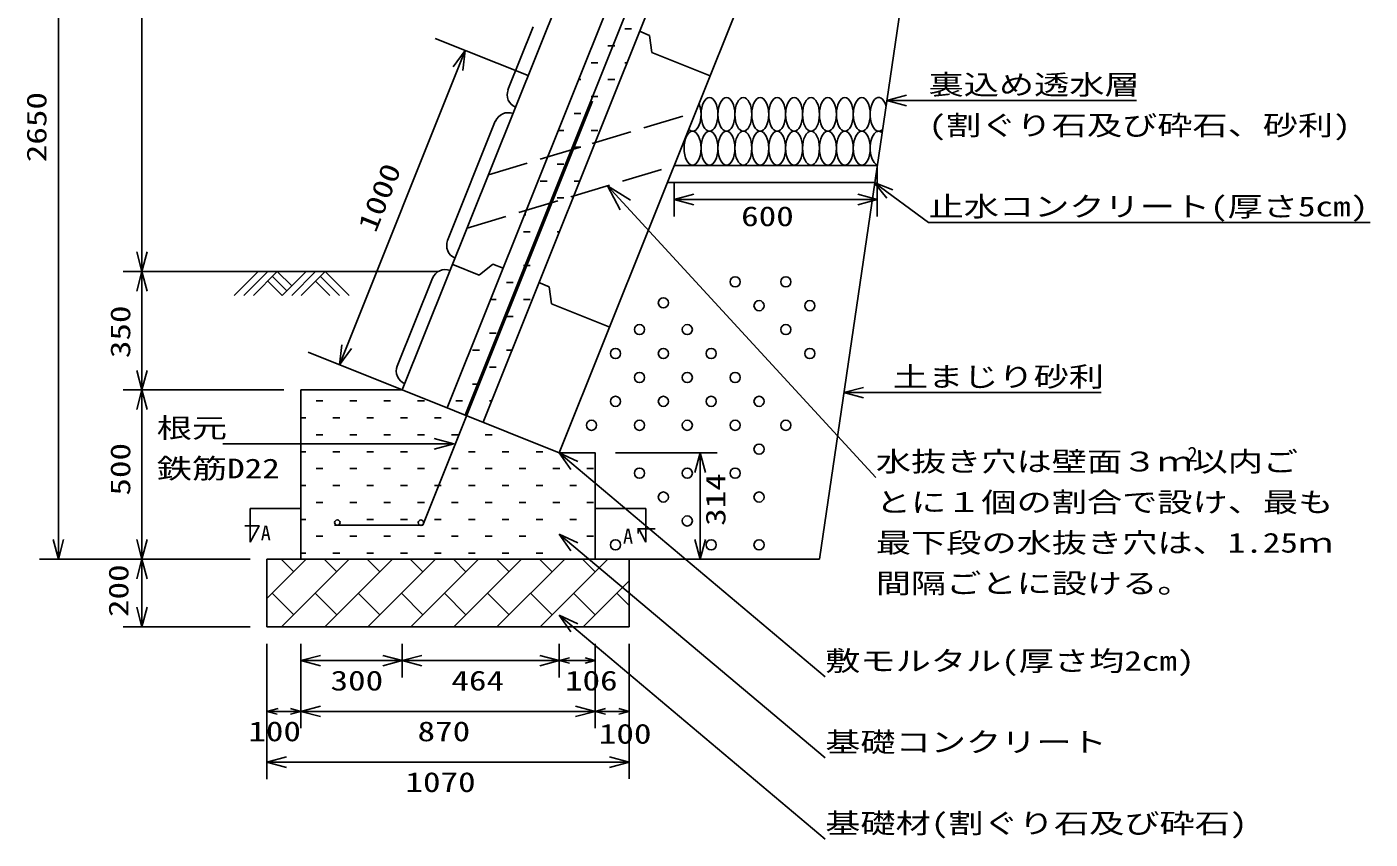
# Model space of a CAD drawing. Units: millimetres, scale not verified. Extents: x -10455 to 9401, y -7735 to 7013.
# Drawn here: x 100 to 4070, y -1555 to 846 of the extents above; entities that cross this region are included whole.
import ezdxf
from ezdxf.enums import TextEntityAlignment as Align

# ---------------------------------------------------------------- set-up
doc = ezdxf.new("R2010")
doc.units = ezdxf.units.MM
doc.header["$LTSCALE"] = 40
doc.linetypes.add('DASHED3', pattern=[4, 3, -1])
doc.layers.add('0-0', color=7, linetype='Continuous')
doc.styles.add('ＭＳ ゴシック', font='')
doc.styles.get('ＭＳ ゴシック').set_extended_font_data('MS Gothic')

msp = doc.modelspace()

# ---------------------------------------------------------------- linework, layer by layer
at = {"layer": '0-0'}
for p, q in [((193.39, 1922.59), (193.39, -727.41)), ((440.45, 1922.59), (440.45, 122.59)), ((1867.61, 840.08), (1887.61, 840.08)), ((1581.61, 702.03), (1307.37, 811.73)), ((1395.91, 776.31), (1024.13, -153.14)), ((1395.91, 776.31), (1359.97, 728.27)), ((1395.91, 776.31), (1388.81, 716.73)), ((1817.61, 790.08), (1837.61, 790.08)), ((1767.61, 740.08), (1787.61, 740.08)), ((1867.61, 740.08), (1873.63, 740.08)), ((1730.84, 690.08), (1737.61, 690.08)), ((1817.61, 690.08), (1837.61, 690.08)), ((1767.61, 640.08), (1787.61, 640.08)), ((2641.85, 628.12), (2699.8, 643.65)), ((2641.85, 628.12), (2699.8, 612.59)), ((2641.85, 628.12), (3379.93, 628.12)), ((1717.61, 590.08), (1737.61, 590.08)), ((1670.84, 540.08), (1687.61, 540.08)), ((1767.61, 540.08), (1787.61, 540.08)), ((1717.61, 490.08), (1737.61, 490.08)), ((1667.61, 440.08), (1687.61, 440.08)), ((2613.55, 435.88), (2613.55, 285.88)), ((1617.61, 390.08), (1637.61, 390.08)), ((1717.61, 390.08), (1733.63, 390.08)), ((1816.32, 376.27), (1853.38, 305.38)), ((2013.55, 385.88), (2013.55, 285.88)), ((2603.89, 385.88), (2641.51, 339.14)), ((1667.61, 340.08), (1687.61, 340.08)), ((2013.55, 335.88), (2071.5, 351.41)), ((2013.55, 335.88), (2071.5, 320.35)), ((2013.55, 335.88), (2613.55, 335.88)), ((2613.55, 335.88), (2555.59, 351.41)), ((2613.55, 335.88), (2555.59, 320.35)), ((1570.84, 290.08), (1574.97, 290.08)), ((1567.61, 240.08), (1587.61, 240.08)), ((1667.61, 240.08), (1673.63, 240.08)), ((2764.92, 268.12), (4069.93, 268.12)), ((440.45, 122.59), (424.92, 180.54)), ((440.45, 122.59), (455.98, 180.54)), ((1315.48, 122.59), (384.66, 122.59)), ((440.45, 122.59), (424.92, 64.63)), ((440.45, 122.59), (455.98, 64.63)), ((783.92, 122.59), (713.21, 51.88)), ((812.2, 122.59), (741.49, 51.88)), ((840.48, 122.59), (769.77, 51.88)), ((840.48, 122.59), (882.91, 80.16)), ((925.34, 122.59), (854.63, 51.88)), ((953.62, 122.59), (882.91, 51.88)), ((981.9, 122.59), (911.19, 51.88)), ((981.9, 122.59), (1052.61, 51.88)), ((1567.61, 140.08), (1587.61, 140.08)), ((812.2, 94.3), (854.63, 51.88)), ((826.34, 108.45), (868.77, 66.02)), ((953.62, 94.3), (996.05, 51.88)), ((967.76, 108.45), (1024.33, 51.88)), ((1517.61, 90.08), (1537.61, 90.08)), ((1470.85, 40.08), (1487.61, 40.08)), ((1567.61, 40.08), (1587.61, 40.08)), ((1517.61, -9.92), (1537.61, -9.92)), ((1467.61, -59.92), (1487.61, -59.92)), ((1209.83, -227.41), (931.29, -116)), ((1024.13, -153.14), (1031.24, -93.56)), ((1024.13, -153.14), (1060.08, -105.09)), ((1417.61, -109.92), (1437.61, -109.92)), ((1517.61, -109.92), (1533.63, -109.92)), ((440.45, -227.41), (424.92, -169.46)), ((440.45, -227.41), (455.98, -169.46)), ((1467.61, -159.92), (1487.61, -159.92)), ((859.83, -227.41), (384.66, -227.41)), ((440.45, -227.41), (424.92, -285.37)), ((440.45, -227.41), (455.98, -285.37)), ((1417.61, -209.92), (1437.61, -209.92)), ((2514.77, -235.18), (2572.72, -219.65)), ((2514.77, -235.18), (2572.72, -250.71)), ((2514.77, -235.18), (3274.61, -235.18)), ((954.97, -259.92), (974.97, -259.92)), ((1054.97, -259.92), (1074.97, -259.92)), ((1154.97, -259.92), (1174.97, -259.92)), ((1254.96, -259.92), (1274.97, -259.92)), ((1367.61, -259.92), (1387.61, -259.92)), ((1467.61, -259.92), (1473.63, -259.92)), ((909.83, -309.92), (924.97, -309.92)), ((1004.97, -309.92), (1024.97, -309.92)), ((1104.96, -309.92), (1124.97, -309.92)), ((1204.97, -309.92), (1224.97, -309.92)), ((1304.97, -309.92), (1324.97, -309.92)), ((954.97, -359.92), (974.97, -359.92)), ((1054.97, -359.92), (1074.97, -359.92)), ((1154.97, -359.92), (1174.97, -359.92)), ((1254.96, -359.92), (1274.97, -359.92)), ((1361.63, -386.43), (1303.68, -370.91)), ((1354.97, -359.92), (1374.96, -359.92)), ((1454.97, -359.92), (1474.97, -359.92)), ((909.83, -409.92), (924.97, -409.92)), ((1004.97, -409.92), (1024.97, -409.92)), ((1104.96, -409.92), (1124.97, -409.92)), ((1204.97, -409.92), (1224.97, -409.92)), ((1404.96, -409.92), (1424.97, -409.92)), ((1504.97, -409.92), (1524.97, -409.92)), ((1604.97, -409.92), (1624.97, -409.92)), ((1673.83, -413.41), (1708.16, -462.62)), ((1839.83, -413.41), (2139.83, -413.41)), ((2089.83, -413.41), (2074.3, -471.37)), ((2089.83, -413.41), (2105.36, -471.37)), ((2089.83, -727.41), (2089.83, -413.41)), ((954.97, -459.92), (974.97, -459.92)), ((1054.97, -459.92), (1074.97, -459.92)), ((1154.97, -459.92), (1174.97, -459.92)), ((1254.96, -459.92), (1274.97, -459.92)), ((1354.97, -459.92), (1374.96, -459.92)), ((1454.97, -459.92), (1474.97, -459.92)), ((1554.97, -459.92), (1574.97, -459.92)), ((1654.96, -459.92), (1674.96, -459.92)), ((1754.97, -459.92), (1774.97, -459.92)), ((909.83, -509.92), (924.97, -509.92)), ((1004.97, -509.92), (1024.97, -509.92)), ((1104.96, -509.92), (1124.97, -509.92)), ((1204.97, -509.92), (1224.97, -509.92)), ((1304.97, -509.92), (1324.97, -509.92)), ((1404.96, -509.92), (1424.97, -509.92)), ((1504.97, -509.92), (1524.97, -509.92)), ((1604.97, -509.92), (1624.97, -509.92)), ((1704.96, -509.92), (1724.97, -509.92)), ((954.97, -559.92), (974.97, -559.92)), ((1054.97, -559.92), (1074.97, -559.92)), ((1154.97, -559.92), (1174.97, -559.92)), ((1254.96, -559.92), (1274.97, -559.92)), ((1354.97, -559.92), (1374.96, -559.92)), ((1454.97, -559.92), (1474.97, -559.92)), ((1554.97, -559.92), (1574.97, -559.92)), ((1654.96, -559.92), (1674.96, -559.92)), ((1754.97, -559.92), (1774.97, -559.92)), ((909.83, -609.92), (924.97, -609.92)), ((1104.96, -609.92), (1124.97, -609.92)), ((1204.97, -609.92), (1224.97, -609.92)), ((1304.97, -609.92), (1324.97, -609.92)), ((1404.96, -609.92), (1424.97, -609.92)), ((1504.97, -609.92), (1524.97, -609.92)), ((1604.97, -609.92), (1624.97, -609.92)), ((1704.96, -609.92), (1724.97, -609.92)), ((193.39, -727.41), (177.86, -669.46)), ((193.39, -727.41), (208.92, -669.46)), ((440.45, -727.41), (424.92, -669.46)), ((440.45, -727.41), (455.98, -669.46)), ((954.97, -659.92), (974.97, -659.92)), ((1054.97, -659.92), (1074.97, -659.92)), ((1154.97, -659.92), (1174.97, -659.92)), ((1254.96, -659.92), (1274.97, -659.92)), ((1354.97, -659.92), (1374.96, -659.92)), ((1454.97, -659.92), (1474.97, -659.92)), ((1554.97, -659.92), (1574.97, -659.92)), ((2459.61, -1315.18), (1673.83, -653.41)), ((1673.83, -653.41), (1728.16, -678.87)), ((1673.83, -653.41), (1708.16, -702.63)), ((1754.97, -659.92), (1774.97, -659.92)), ((2089.83, -727.41), (2074.3, -669.46)), ((2089.83, -727.41), (2105.36, -669.46)), ((909.83, -709.92), (924.97, -709.92)), ((1004.97, -709.92), (1024.97, -709.92)), ((1104.96, -709.92), (1124.97, -709.92)), ((1204.97, -709.92), (1224.97, -709.92)), ((1304.97, -709.92), (1324.97, -709.92)), ((1404.96, -709.92), (1424.97, -709.92)), ((1504.97, -709.92), (1524.97, -709.92)), ((1604.97, -709.92), (1624.97, -709.92)), ((759.83, -727.41), (137.61, -727.41)), ((440.45, -727.41), (424.92, -785.37)), ((440.45, -727.41), (455.98, -785.37)), ((809.83, -843.55), (925.97, -727.41)), ((888.83, -764.55), (851.69, -727.41)), ((853.24, -927.41), (1053.24, -727.41)), ((1016.11, -764.55), (978.97, -727.41)), ((980.52, -927.41), (1180.52, -727.41)), ((1143.39, -764.55), (1106.25, -727.41)), ((1107.8, -927.41), (1307.8, -727.41)), ((1270.67, -764.55), (1233.53, -727.41)), ((1235.08, -927.41), (1435.08, -727.41)), ((1397.95, -764.55), (1360.81, -727.41)), ((1362.36, -927.41), (1562.36, -727.41)), ((1525.22, -764.55), (1488.09, -727.41)), ((1489.64, -927.41), (1689.64, -727.41)), ((1652.51, -764.55), (1615.37, -727.41)), ((1616.92, -927.41), (1816.92, -727.41)), ((1779.78, -764.55), (1742.65, -727.41)), ((1744.2, -927.41), (1879.83, -791.78)), ((888.83, -891.83), (825.19, -828.19)), ((1016.11, -891.83), (952.47, -828.19)), ((1143.39, -891.83), (1079.75, -828.19)), ((1270.67, -891.83), (1207.03, -828.19)), ((1397.95, -891.83), (1334.31, -828.19)), ((1525.22, -891.83), (1461.58, -828.19)), ((1652.51, -891.83), (1588.87, -828.19)), ((1779.78, -891.83), (1716.14, -828.19)), ((1879.83, -864.6), (1843.43, -828.19)), ((440.45, -927.41), (424.92, -869.46)), ((440.45, -927.41), (455.98, -869.46)), ((2459.61, -1555.18), (1673.83, -893.41)), ((1673.83, -893.41), (1728.16, -918.87)), ((1673.83, -893.41), (1708.16, -942.62)), ((759.83, -927.41), (384.66, -927.41)), ((809.83, -977.41), (809.83, -1377.41)), ((909.83, -977.41), (909.83, -1227.41)), ((1209.83, -977.41), (1209.83, -1077.41)), ((1673.74, -977.41), (1673.74, -1077.41)), ((1779.83, -977.41), (1779.83, -1227.41)), ((1879.83, -977.41), (1879.83, -1376.79)), ((909.83, -1027.41), (967.79, -1011.88)), ((909.83, -1027.41), (1209.83, -1027.41)), ((909.83, -1027.41), (967.79, -1042.94)), ((1209.83, -1027.41), (1151.88, -1011.88)), ((1209.83, -1027.41), (1151.88, -1042.94)), ((1209.83, -1027.41), (1267.79, -1011.88)), ((1209.83, -1027.41), (1267.79, -1042.94)), ((1673.74, -1027.41), (1615.79, -1011.88)), ((1673.74, -1027.41), (1615.79, -1042.94)), ((1673.74, -1027.41), (1703.74, -1019.38)), ((1673.74, -1027.41), (1703.74, -1035.45)), ((1779.83, -1027.41), (1749.83, -1019.38)), ((1779.83, -1027.41), (1749.83, -1035.45)), ((809.83, -1177.41), (842.51, -1168.66)), ((809.83, -1177.41), (839.83, -1185.45)), ((909.83, -1177.41), (879.83, -1169.38)), ((909.83, -1177.41), (879.83, -1185.45)), ((909.83, -1177.41), (967.79, -1192.94)), ((1779.83, -1177.41), (1721.87, -1161.88)), ((1779.83, -1177.41), (1721.87, -1192.94)), ((1779.83, -1177.41), (1809.83, -1169.38)), ((1779.83, -1177.41), (1809.83, -1185.45)), ((1879.83, -1177.41), (1849.83, -1169.38)), ((1879.83, -1177.41), (1849.83, -1185.45)), ((809.83, -1327.41), (867.79, -1311.88)), ((809.83, -1327.41), (867.79, -1342.94)), ((809.83, -1327.41), (1879.83, -1327.41)), ((1879.83, -1327.41), (1821.88, -1311.88)), ((1879.83, -1327.41), (1821.88, -1342.94))]:
    msp.add_line(p, q, dxfattribs=at)
at = {"layer": '0-0', "color": 2}
for p, q in [((2069.83, 1922.59), (1209.83, -227.41)), ((1673.83, -413.41), (2608.23, 1922.59)), ((1342.56, -280.62), (2176.35, 1803.85)), ((1448.38, -323.04), (2282.17, 1761.43)), ((2442.31, -727.41), (2788.23, 1622.59)), ((1596.09, 845.98), (1521.81, 660.28)), ((1910.78, 832.95), (1940.78, 820.93)), ((1947.3, 769.92), (1940.78, 820.93)), ((1947.27, 769.85), (2119.5, 700.8)), ((1484.67, 567.43), (1343.54, 214.61)), ((2013.55, 435.88), (2613.55, 435.88)), ((1993.55, 385.88), (2603.89, 385.88)), ((1358.67, 143.91), (1437.33, 112.38)), ((1437.26, 112.32), (1477.21, 144.87)), ((1477.2, 144.87), (1507.83, 132.6)), ((1298.98, 103.2), (1194.99, -156.78)), ((1613.65, 90.18), (1644.28, 77.9)), ((1650.8, 26.9), (1644.28, 77.9)), ((1650.77, 26.82), (1822.67, -42.09)), ((1839.1, -0.24), (1839.41, -0.36)), ((909.83, -727.41), (909.83, -227.41)), ((809.83, -727.41), (809.83, -927.41)), ((809.83, -727.41), (1879.83, -727.41)), ((1879.83, -727.41), (1879.83, -927.41)), ((1879.83, -727.41), (2442.31, -727.41)), ((809.83, -927.41), (1879.83, -927.41))]:
    msp.add_line(p, q, dxfattribs=at)
at = {"layer": '0-0', "color": 5}
for p, q in [((2246.02, 1824.55), (1395.47, -301.83)), ((1270.24, -627.41), (1771.61, 626.03)), ((1009.83, -627.41), (1270.24, -627.41))]:
    msp.add_line(p, q, dxfattribs=at)
at = {"layer": '0-0', "linetype": 'DASHED3'}
for p, q in [((1464.25, 408.62), (2077.28, 593.83)), ((1401.11, 250.78), (2013.55, 435.88))]:
    msp.add_line(p, q, dxfattribs=at)
at = {"layer": '0-0', "color": 3}
for p, q in [((759.83, -677.41), (759.83, -577.41)), ((759.83, -577.41), (909.83, -577.41)), ((1779.83, -577.41), (1929.83, -577.41)), ((1929.83, -677.41), (1929.83, -577.41))]:
    msp.add_line(p, q, dxfattribs=at)
at = {"layer": '0-0'}
for points in [[(2609.1, -485.86), (1816.32, 376.27), (1883.86, 333.41)], [(2764.92, 268.12), (2603.89, 385.88), (2659.84, 364.21)], [(440.45, 122.59), (440.45, -227.41), (440.45, -727.41), (440.45, -927.41)], [(679.08, -386.43), (1361.63, -386.43), (1303.68, -401.96)], [(2459.61, -1075.18), (1673.83, -413.41), (1728.16, -438.87)], [(1209.83, -1027.41), (1673.74, -1027.41), (1779.83, -1027.41)], [(809.83, -1177.41), (909.83, -1177.41), (967.79, -1161.88)], [(909.83, -1177.41), (1779.83, -1177.41), (1879.83, -1177.41)]]:
    msp.add_lwpolyline(points, dxfattribs=at)
at = {"layer": '0-0', "color": 2}
for points in [[(909.83, -227.41), (1209.83, -227.41), (1673.83, -413.41)], [(1779.83, -727.41), (1779.83, -413.41), (1673.83, -413.41)]]:
    msp.add_lwpolyline(points, dxfattribs=at)
at = {"layer": '0-0', "color": 3}
for points in [[(759.83, -677.41), (786.75, -628.55), (744.12, -628.55)], [(1929.83, -677.41), (1909.28, -638.02), (1956.65, -638.02)]]:
    msp.add_lwpolyline(points, dxfattribs=at)
at = {"layer": '0-0'}
for centre in [(2193.4, 92.52), (2343.39, 92.52), (1981.26, 30.38), (2264.1, 21.8), (2414.1, 21.8), (1910.55, -48.91), (2051.97, -48.91), (2343.39, -48.91), (1839.84, -119.62), (1981.26, -119.62), (2122.68, -119.62), (2414.1, -119.62), (1910.55, -190.33), (2051.97, -190.33), (2193.4, -190.33), (1839.84, -261.04), (1981.26, -261.04), (2122.68, -261.04), (2264.1, -261.04), (1769.13, -331.75), (1910.55, -331.75), (2051.97, -331.75), (2193.4, -331.75), (2343.39, -331.75), (2264.1, -402.46), (1910.55, -473.17), (2051.97, -473.17), (2193.4, -473.17), (1981.26, -543.88), (2264.1, -543.88), (2051.97, -614.59), (1839.84, -685.3), (2122.68, -685.3), (2264.1, -685.3)]:
    msp.add_circle(centre, 15, dxfattribs=at)
at = {"layer": '0-0', "color": 5}
for centre in [(1017.83, -619.41), (1264.89, -619.63)]:
    msp.add_circle(centre, 8, dxfattribs=at)
at = {"layer": '0-0', "color": 2}
for centre, start, end in [((1559.59, 645.14), 158.1566, 247.20107), ((1522.38, 552.32), 68.15601, 158.15576), ((1380.99, 199.6), 158.15602, 247.70946), ((1336.11, 88.31), 67.79466, 158.15601), ((1232.12, -171.66), 158.15601, 248.19852)]:
    msp.add_arc(centre, 40, start, end, dxfattribs=at)
at = {"layer": '0-0'}
for centre in [(2117.62, 587.26), (2167.62, 587.26), (2217.62, 587.26), (2267.62, 587.26), (2317.62, 587.26), (2367.62, 587.26), (2417.62, 587.26), (2467.62, 587.26), (2517.62, 587.26), (2567.62, 587.26), (2067.62, 487.26), (2117.62, 487.26), (2167.62, 487.26), (2217.62, 487.26), (2267.62, 487.26), (2317.62, 487.26), (2367.62, 487.26), (2417.62, 487.26), (2467.62, 487.26), (2517.62, 487.26), (2567.62, 487.26)]:
    msp.add_ellipse(centre, major_axis=(0, 50), ratio=0.5, dxfattribs=at)
for centre, start_param, end_param in [((2617.62, 587.26), 5.222991, 9.9123474), ((2067.62, 587.26), 2.6706302, 5.4046647), ((2617.62, 487.26), 5.8624141, 9.272961)]:
    msp.add_ellipse(centre, major_axis=(0, 50), ratio=0.5, start_param=start_param, end_param=end_param, dxfattribs=at)

# ---------------------------------------------------------------- texts
at = {"layer": '0-0', "style": 'ＭＳ ゴシック', "width": 1.3}
for s, p in [('裏込め透水層', (2764.92, 628.12)), ('(割ぐり石及び砕石、砂利)', (2764.93, 508.12)), ('止水コンクリート(厚さ5cm)', (2764.92, 268.12)), ('600', (2211.07, 239.18)), ('土まじり砂利', (2659.61, -235.18)), ('根元', (484.08, -386.43)), ('鉄筋D22', (484.08, -506.43)), ('水抜き穴は壁面３ｍ以内ご', (2609.1, -485.86)), ('とに１個の割合で設け、最も', (2609.1, -605.86)), ('最下段の水抜き穴は、1.25ｍ', (2609.1, -725.86)), ('間隔ごとに設ける。', (2609.1, -845.86)), ('敷モルタル(厚さ均2cm)', (2459.61, -1075.18)), ('300', (997.62, -1133.38)), ('464', (1354.81, -1133.38)), ('106', (1690.56, -1133.38)), ('100', (754.73, -1283.39)), ('870', (1254.79, -1283.39)), ('100', (1790.58, -1290.54)), ('基礎コンクリート', (2459.61, -1315.18)), ('1070', (1219.07, -1433.41)), ('基礎材(割ぐり石及び砕石)', (2459.61, -1555.18))]:
    msp.add_text(s, height=58.65, dxfattribs=at).set_placement(p, align=Align.BOTTOM_LEFT)
for s, rotation, p in [('2650', 90, (175.93, 445.9)), ('1000', 68.198, (1147.17, 227.98)), ('350', 90, (423.51, -133.35)), ('500', 90, (423.51, -539.63)), ('314', 90, (2182.44, -629.09)), ('200', 90, (418.06, -898.62))]:
    msp.add_text(s, height=58.65, rotation=rotation, dxfattribs=at).set_placement(p, align=Align.BOTTOM_LEFT)
at = {"layer": '0-0', "color": 4, "style": 'ＭＳ ゴシック'}
for s, p in [('2', (3529.93, -452.45)), ('A', (791.48, -685.39)), ("A'", (1861.92, -694.86))]:
    msp.add_text(s, height=43.99, dxfattribs=at).set_placement(p, align=Align.BOTTOM_LEFT)

doc.saveas('drawing.dxf')
